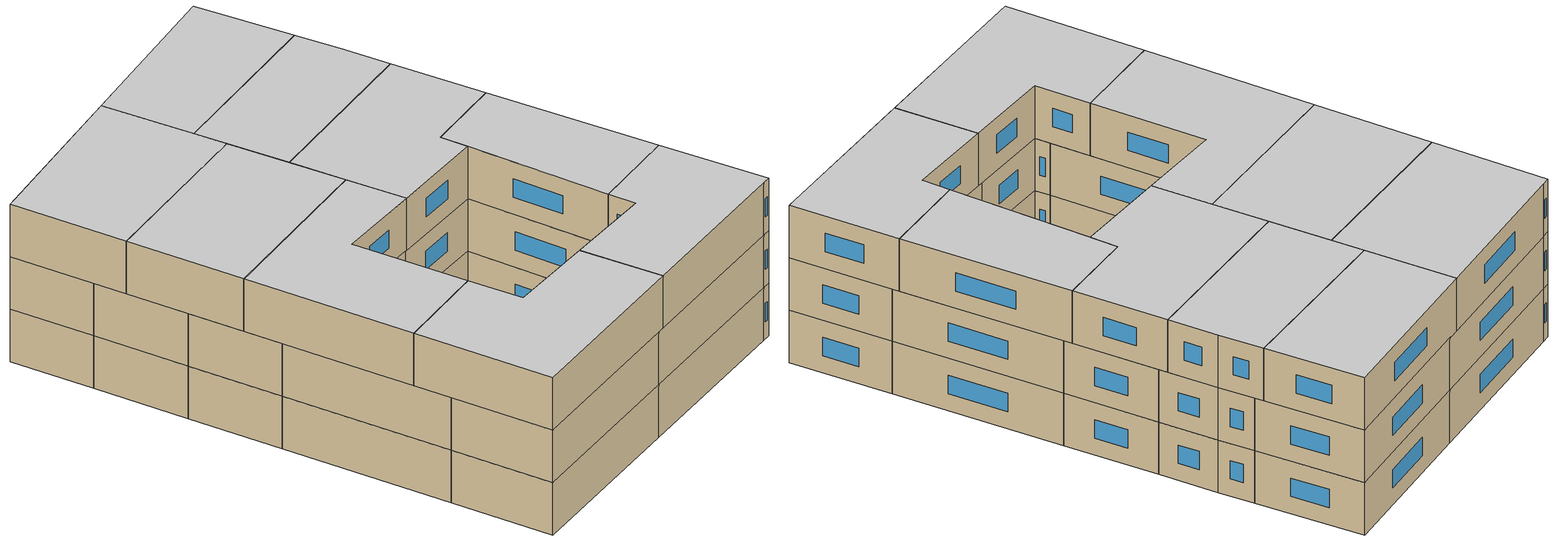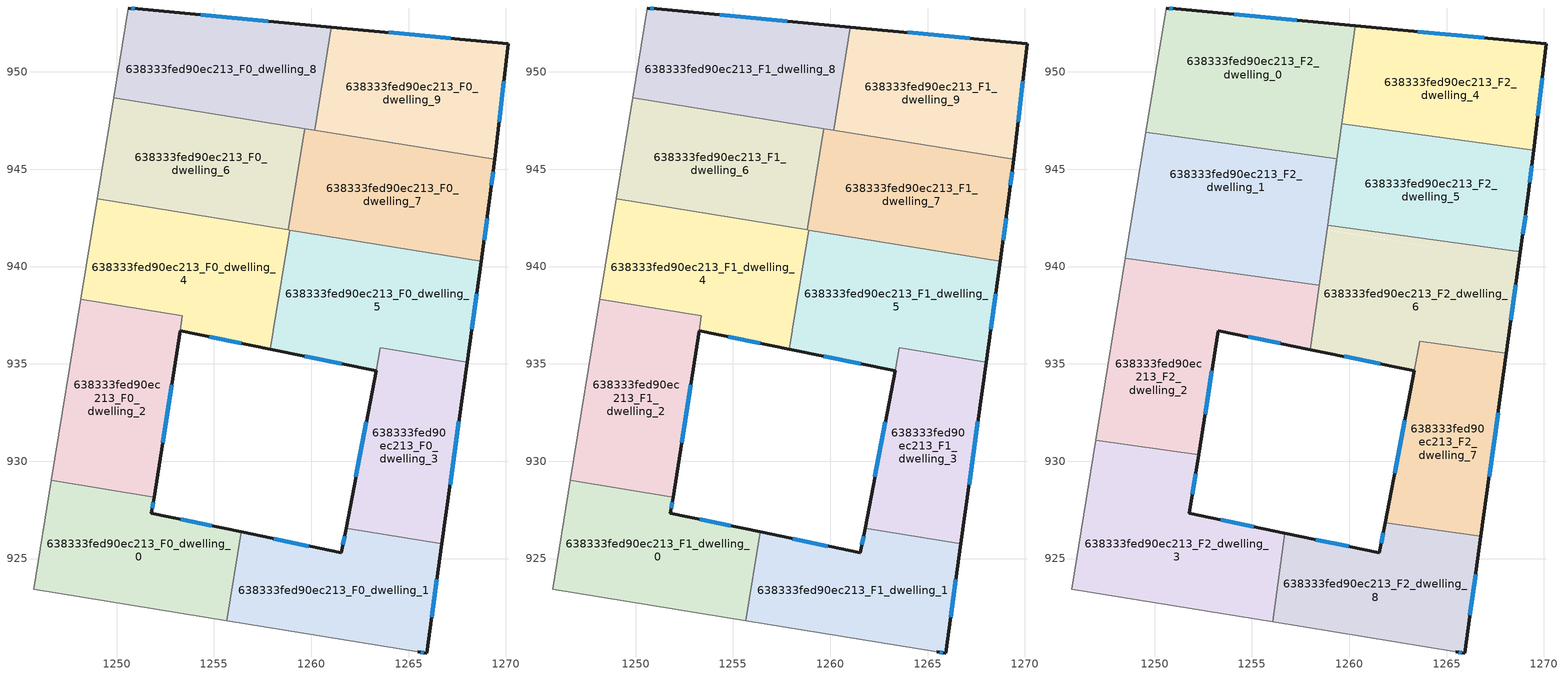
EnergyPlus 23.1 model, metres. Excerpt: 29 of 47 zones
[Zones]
638333fed90ec213_F0_dwelling_0
 floor ground (EU_floor_Construction): 1256.39,926.36 1255.66,921.81 1245.73,923.43 1246.64,929.02 1251.92,928.16 1251.79,927.32 z0
 wall outside (EU_wall_Construction): 1256.39,926.36 1251.79,927.32 1251.92,928.16 z0:3
 wall to 638333fed90ec213_F0_dwelling_1 (EU_wall_Construction): 1255.66,921.81 1256.39,926.36 z0:3
 wall adiabatic (EU_wall_Construction): 1246.64,929.02 1245.73,923.43 1255.66,921.81 z0:3
 wall to 638333fed90ec213_F0_dwelling_2 (EU_wall_Construction): 1251.92,928.16 1246.64,929.02 z0:3
 window (EU_Window_Construction): 1251.83,927.59 1251.88,927.89 / 1254.9,926.67 1253.29,927.01 z0.98:2.02
638333fed90ec213_F0_dwelling_1
 floor ground (EU_floor_Construction): 1266.71,925.76 1265.93,920.15 1265.47,920.22 1255.66,921.81 1256.39,926.36 1261.55,925.3 1261.79,926.56 z0
 wall outside (EU_wall_Construction): 1261.79,926.56 1261.55,925.3 1256.39,926.36 / 1265.47,920.22 1265.93,920.15 1266.71,925.76 z0:3
 wall to 638333fed90ec213_F0_dwelling_3 (EU_wall_Construction): 1266.71,925.76 1261.79,926.56 z0:3
 wall adiabatic (EU_wall_Construction): 1255.66,921.81 1265.47,920.22 z0:3
 window (EU_Window_Construction): 1259.87,925.64 1258.07,926.02 / 1261.71,926.15 1261.63,925.71 / 1266.18,921.97 1266.46,923.94 / 1265.62,920.19 1265.78,920.17 z0.98:2.02
638333fed90ec213_F0_dwelling_2
 floor ground (EU_floor_Construction): 1253.38,937.47 1251.92,928.16 1246.64,929.02 1248.15,938.32 z0
 wall outside (EU_wall_Construction): 1251.92,928.16 1253.26,936.7 z0:3
 wall to 638333fed90ec213_F0_dwelling_4 (EU_wall_Construction): 1253.26,936.71 1253.38,937.47 1248.15,938.32 z0:3
 wall adiabatic (EU_wall_Construction): 1248.15,938.32 1246.64,929.02 z0:3
 window (EU_Window_Construction): 1252.36,930.94 1252.82,933.92 z0.98:2.02
638333fed90ec213_F0_dwelling_3
 floor ground (EU_floor_Construction): 1268.01,935.1 1266.71,925.76 1261.79,926.56 1263.55,935.82 z0
 wall outside (EU_wall_Construction): 1263.33,934.65 1261.79,926.56 / 1266.71,925.76 1268.01,935.1 z0:3
 wall to 638333fed90ec213_F0_dwelling_5 (EU_wall_Construction): 1263.55,935.82 1263.33,934.66 / 1268.01,935.1 1263.56,935.82 z0:3
 window (EU_Window_Construction): 1262.83,932.02 1262.29,929.19 / 1267.13,928.8 1267.59,932.06 z0.98:2.02
638333fed90ec213_F0_dwelling_4
 floor ground (EU_floor_Construction): 1258.89,941.88 1257.9,935.76 1253.26,936.71 1253.38,937.47 1248.15,938.32 1248.99,943.48 z0
 wall outside (EU_wall_Construction): 1253.26,936.71 1257.9,935.76 z0:3
 wall adiabatic (EU_wall_Construction): 1248.99,943.48 1248.15,938.32 z0:3
 wall to 638333fed90ec213_F0_dwelling_6 (EU_wall_Construction): 1258.83,941.89 1248.99,943.48 z0:3
 wall to 638333fed90ec213_F0_dwelling_5 (EU_wall_Construction): 1258.05,936.72 1258.89,941.88 / 1257.9,935.76 1258.05,936.71 z0:3
 wall to 638333fed90ec213_F0_dwelling_7 (EU_wall_Construction): 1258.89,941.88 1258.83,941.89 z0:3
 window (EU_Window_Construction): 1254.77,936.4 1256.39,936.07 z0.98:2.02
638333fed90ec213_F0_dwelling_5
 floor ground (EU_floor_Construction): 1268.73,940.28 1268.01,935.1 1263.55,935.82 1263.33,934.66 1257.9,935.76 1258.89,941.88 z0
 wall outside (EU_wall_Construction): 1268.01,935.1 1268.73,940.28 / 1257.9,935.76 1263.33,934.66 z0:3
 wall to 638333fed90ec213_F0_dwelling_7 (EU_wall_Construction): 1268.73,940.28 1258.89,941.88 z0:3
 window (EU_Window_Construction): 1268.24,936.78 1268.49,938.6 / 1259.67,935.4 1261.57,935.01 z0.98:2.02
638333fed90ec213_F0_dwelling_6
 floor ground (EU_floor_Construction): 1259.67,947.09 1258.83,941.89 1248.99,943.48 1249.84,948.68 z0
 wall to 638333fed90ec213_F0_dwelling_7 (EU_wall_Construction): 1258.83,941.89 1259.67,947.09 z0:3
 wall adiabatic (EU_wall_Construction): 1249.84,948.68 1248.99,943.48 z0:3
 wall to 638333fed90ec213_F0_dwelling_8 (EU_wall_Construction): 1259.67,947.09 1249.84,948.68 z0:3
638333fed90ec213_F0_dwelling_7
 floor ground (EU_floor_Construction): 1269.42,945.51 1269.18,943.54 1268.73,940.28 1258.83,941.89 1259.67,947.09 z0
 wall outside (EU_wall_Construction): 1268.73,940.28 1269.18,943.54 1269.42,945.51 z0:3
 wall to 638333fed90ec213_F0_dwelling_9 (EU_wall_Construction): 1269.42,945.51 1260.17,947.01 z0:3
 wall to 638333fed90ec213_F0_dwelling_8 (EU_wall_Construction): 1260.17,947.01 1259.67,947.09 z0:3
 window (EU_Window_Construction): 1269.26,944.18 1269.34,944.87 / 1268.87,941.34 1269.03,942.48 z0.98:2.02
638333fed90ec213_F0_dwelling_8
 floor ground (EU_floor_Construction): 1261.03,952.3 1260.17,947.01 1249.84,948.68 1250.59,953.29 1251.08,953.24 z0
 wall outside (EU_wall_Construction): 1261.03,952.3 1251.08,953.24 1250.59,953.29 z0:3
 wall adiabatic (EU_wall_Construction): 1250.59,953.29 1249.84,948.68 z0:3
 wall to 638333fed90ec213_F0_dwelling_9 (EU_wall_Construction): 1260.17,947.01 1261.03,952.3 z0:3
 window (EU_Window_Construction): 1250.92,953.25 1250.75,953.27 / 1257.8,952.61 1254.32,952.93 z0.98:2.02
638333fed90ec213_F0_dwelling_9
 floor ground (EU_floor_Construction): 1270.13,951.46 1269.42,945.51 1260.17,947.01 1261.03,952.3 z0
 wall outside (EU_wall_Construction): 1269.42,945.51 1270.13,951.46 1261.03,952.3 z0:3
 window (EU_Window_Construction): 1267.17,951.73 1263.99,952.03 / 1269.65,947.44 1269.9,949.52 z0.98:2.02
638333fed90ec213_F1_dwelling_0
 floor to 638333fed90ec213_F0_dwelling_0 (EU_floor_Construction): 1256.39,926.36 1255.66,921.81 1245.73,923.43 1246.64,929.02 1251.92,928.16 1251.79,927.32 z3
 wall outside (EU_wall_Construction): 1256.39,926.36 1251.79,927.32 1251.92,928.16 z3:6
 wall to 638333fed90ec213_F1_dwelling_1 (EU_wall_Construction): 1255.66,921.81 1256.39,926.36 z3:6
 wall adiabatic (EU_wall_Construction): 1246.64,929.02 1245.73,923.43 1255.66,921.81 z3:6
 wall to 638333fed90ec213_F1_dwelling_2 (EU_wall_Construction): 1251.92,928.16 1246.64,929.02 z3:6
 window (EU_Window_Construction): 1251.83,927.59 1251.88,927.89 / 1254.9,926.67 1253.29,927.01 z3.98:5.02
638333fed90ec213_F1_dwelling_1
 floor to 638333fed90ec213_F0_dwelling_1 (EU_floor_Construction): 1266.71,925.76 1265.93,920.15 1265.47,920.22 1255.66,921.81 1256.39,926.36 1261.55,925.3 1261.79,926.56 z3
 wall outside (EU_wall_Construction): 1261.79,926.56 1261.55,925.3 1256.39,926.36 / 1265.47,920.22 1265.93,920.15 1266.71,925.76 z3:6
 wall to 638333fed90ec213_F1_dwelling_3 (EU_wall_Construction): 1266.71,925.76 1261.79,926.56 z3:6
 wall adiabatic (EU_wall_Construction): 1255.66,921.81 1265.47,920.22 z3:6
 window (EU_Window_Construction): 1259.87,925.64 1258.07,926.02 / 1261.71,926.15 1261.63,925.71 / 1266.18,921.97 1266.46,923.94 / 1265.62,920.19 1265.78,920.17 z3.98:5.02
638333fed90ec213_F1_dwelling_2
 floor to 638333fed90ec213_F0_dwelling_2 (EU_floor_Construction): 1253.38,937.47 1251.92,928.16 1246.64,929.02 1248.15,938.32 z3
 wall outside (EU_wall_Construction): 1251.92,928.16 1253.26,936.7 z3:6
 wall to 638333fed90ec213_F1_dwelling_4 (EU_wall_Construction): 1253.26,936.71 1253.38,937.47 1248.15,938.32 z3:6
 wall adiabatic (EU_wall_Construction): 1248.15,938.32 1246.64,929.02 z3:6
 window (EU_Window_Construction): 1252.36,930.94 1252.82,933.92 z3.98:5.02
638333fed90ec213_F1_dwelling_3
 floor to 638333fed90ec213_F0_dwelling_3 (EU_floor_Construction): 1268.01,935.1 1266.71,925.76 1261.79,926.56 1263.56,935.82 z3
 wall outside (EU_wall_Construction): 1263.33,934.65 1261.79,926.56 / 1266.71,925.76 1268.01,935.1 z3:6
 wall to 638333fed90ec213_F1_dwelling_5 (EU_wall_Construction): 1263.55,935.82 1263.33,934.66 / 1268.01,935.1 1263.56,935.82 z3:6
 window (EU_Window_Construction): 1262.83,932.02 1262.29,929.19 / 1267.13,928.8 1267.59,932.06 z3.98:5.02
638333fed90ec213_F1_dwelling_4
 floor to 638333fed90ec213_F0_dwelling_4 (EU_floor_Construction): 1258.89,941.88 1257.9,935.76 1253.26,936.71 1253.38,937.47 1248.15,938.32 1248.99,943.48 z3
 wall outside (EU_wall_Construction): 1253.26,936.71 1257.9,935.76 z3:6
 wall adiabatic (EU_wall_Construction): 1248.99,943.48 1248.15,938.32 z3:6
 wall to 638333fed90ec213_F1_dwelling_6 (EU_wall_Construction): 1258.83,941.89 1248.99,943.48 z3:6
 wall to 638333fed90ec213_F1_dwelling_5 (EU_wall_Construction): 1258.05,936.72 1258.89,941.88 / 1257.9,935.76 1258.05,936.71 z3:6
 wall to 638333fed90ec213_F1_dwelling_7 (EU_wall_Construction): 1258.89,941.88 1258.83,941.89 z3:6
 window (EU_Window_Construction): 1254.77,936.4 1256.39,936.07 z3.98:5.02
638333fed90ec213_F1_dwelling_5
 floor to 638333fed90ec213_F0_dwelling_5 (EU_floor_Construction): 1268.73,940.28 1268.01,935.1 1263.55,935.82 1263.33,934.66 1257.9,935.76 1258.89,941.88 z3
 wall outside (EU_wall_Construction): 1268.01,935.1 1268.73,940.28 / 1257.9,935.76 1263.33,934.66 z3:6
 wall to 638333fed90ec213_F1_dwelling_7 (EU_wall_Construction): 1268.73,940.28 1258.89,941.88 z3:6
 window (EU_Window_Construction): 1268.24,936.78 1268.49,938.6 / 1259.67,935.4 1261.57,935.01 z3.98:5.02
638333fed90ec213_F1_dwelling_6
 floor to 638333fed90ec213_F0_dwelling_6 (EU_floor_Construction): 1259.67,947.09 1258.83,941.89 1248.99,943.48 1249.84,948.68 z3
 wall to 638333fed90ec213_F1_dwelling_7 (EU_wall_Construction): 1258.83,941.89 1259.67,947.09 z3:6
 wall adiabatic (EU_wall_Construction): 1249.84,948.68 1248.99,943.48 z3:6
 wall to 638333fed90ec213_F1_dwelling_8 (EU_wall_Construction): 1259.67,947.09 1249.84,948.68 z3:6
638333fed90ec213_F1_dwelling_7
 floor to 638333fed90ec213_F0_dwelling_7 (EU_floor_Construction): 1269.42,945.51 1269.18,943.54 1268.73,940.28 1258.83,941.89 1259.67,947.09 z3
 wall outside (EU_wall_Construction): 1268.73,940.28 1269.18,943.54 1269.42,945.51 z3:6
 wall to 638333fed90ec213_F1_dwelling_9 (EU_wall_Construction): 1269.42,945.51 1260.17,947.01 z3:6
 wall to 638333fed90ec213_F1_dwelling_8 (EU_wall_Construction): 1260.17,947.01 1259.67,947.09 z3:6
 window (EU_Window_Construction): 1269.26,944.18 1269.34,944.87 / 1268.87,941.34 1269.03,942.48 z3.98:5.02
638333fed90ec213_F1_dwelling_8
 floor to 638333fed90ec213_F0_dwelling_8 (EU_floor_Construction): 1261.03,952.3 1260.17,947.01 1249.84,948.68 1250.59,953.29 1251.08,953.24 z3
 wall outside (EU_wall_Construction): 1261.03,952.3 1251.08,953.24 1250.59,953.29 z3:6
 wall adiabatic (EU_wall_Construction): 1250.59,953.29 1249.84,948.68 z3:6
 wall to 638333fed90ec213_F1_dwelling_9 (EU_wall_Construction): 1260.17,947.01 1261.03,952.3 z3:6
 window (EU_Window_Construction): 1250.92,953.25 1250.75,953.27 / 1257.8,952.61 1254.32,952.93 z3.98:5.02
638333fed90ec213_F1_dwelling_9
 floor to 638333fed90ec213_F0_dwelling_9 (EU_floor_Construction): 1270.13,951.46 1269.42,945.51 1260.17,947.01 1261.03,952.3 z3
 wall outside (EU_wall_Construction): 1269.42,945.51 1270.13,951.46 1261.03,952.3 z3:6
 window (EU_Window_Construction): 1267.17,951.73 1263.99,952.03 / 1269.65,947.44 1269.9,949.52 z3.98:5.02
638333fed90ec213_F2_dwelling_0
 floor to 638333fed90ec213_F1_dwelling_8 (EU_floor_Construction): 1260.32,952.37 1259.58,947.1 1249.84,948.68 1250.59,953.29 1251.08,953.24 z6
 floor to 638333fed90ec213_F1_dwelling_6 (EU_floor_Construction): 1259.58,947.1 1259.04,943.22 1259.37,945.55 1249.55,946.91 1249.84,948.68 z6
 wall outside (EU_wall_Construction): 1260.32,952.37 1251.08,953.24 1250.59,953.29 z6:9
 wall to 638333fed90ec213_F2_dwelling_1 (EU_wall_Construction): 1249.55,946.91 1259.37,945.55 1258.89,942.13 z6:9
 wall adiabatic (EU_wall_Construction): 1250.59,953.29 1249.55,946.91 z6:9
 wall to 638333fed90ec213_F2_dwelling_5 (EU_wall_Construction): 1258.89,942.13 1259.62,947.34 z6:9
 wall to 638333fed90ec213_F2_dwelling_4 (EU_wall_Construction): 1259.62,947.34 1260.32,952.37 z6:9
 window (EU_Window_Construction): 1250.92,953.25 1250.75,953.27 / 1257.31,952.65 1254.08,952.95 z6.98:8.02
 ceiling to 638333fed90ec213_F3_dwelling_0 (EU_floor_Construction): 1258.89,942.13 1260.32,952.37 1251.08,953.24 1250.59,953.29 1249.55,946.91 1259.37,945.55 z9
638333fed90ec213_F2_dwelling_1
 floor to 638333fed90ec213_F1_dwelling_6 (EU_floor_Construction): 1259.37,945.55 1259.04,943.21 1258.83,941.89 1248.99,943.48 1249.55,946.91 z6
 floor to 638333fed90ec213_F1_dwelling_4 (EU_floor_Construction): 1258.86,941.88 1258.67,940.51 1258.43,939.05 1248.5,940.43 1248.99,943.48 z6
 floor to 638333fed90ec213_F1_dwelling_5 (EU_floor_Construction): 1258.67,940.51 1258.46,939.04 1258.43,939.05 z6
 floor to 638333fed90ec213_F1_dwelling_7 (EU_floor_Construction): 1259.04,943.21 1258.86,941.88 1258.83,941.89 z6
 wall to 638333fed90ec213_F2_dwelling_2 (EU_wall_Construction): 1248.5,940.43 1258.46,939.04 z6:9
 wall adiabatic (EU_wall_Construction): 1249.55,946.91 1248.5,940.43 z6:9
 wall to 638333fed90ec213_F2_dwelling_6 (EU_wall_Construction): 1258.46,939.04 1258.89,942.13 z6:9
 ceiling to 638333fed90ec213_F3_dwelling_1 (EU_floor_Construction): 1258.46,939.04 1259.37,945.55 1249.55,946.91 1248.5,940.43 z9
638333fed90ec213_F2_dwelling_2
 floor to 638333fed90ec213_F1_dwelling_2 (EU_floor_Construction): 1253.38,937.47 1252.26,930.34 1246.97,931.07 1248.15,938.32 z6
 floor to 638333fed90ec213_F1_dwelling_4 (EU_floor_Construction): 1258.43,939.05 1257.9,935.76 1253.26,936.71 1253.38,937.47 1248.15,938.32 1248.5,940.43 z6
 floor to 638333fed90ec213_F1_dwelling_5 (EU_floor_Construction): 1258.46,939.04 1258.01,935.74 1257.9,935.76 1258.43,939.05 z6
 wall outside (EU_wall_Construction): 1252.26,930.34 1253.26,936.71 1258.01,935.74 z6:9
 wall to 638333fed90ec213_F2_dwelling_3 (EU_wall_Construction): 1246.97,931.07 1252.26,930.34 z6:9
 wall adiabatic (EU_wall_Construction): 1248.5,940.43 1246.97,931.07 z6:9
 wall to 638333fed90ec213_F2_dwelling_6 (EU_wall_Construction): 1258.01,935.74 1258.46,939.04 z6:9
 window (EU_Window_Construction): 1254.8,936.39 1256.46,936.05 / 1252.59,932.41 1252.94,934.64 z6.98:8.02
 ceiling to 638333fed90ec213_F3_dwelling_2 (EU_floor_Construction): 1258.01,935.74 1258.46,939.04 1248.5,940.43 1246.97,931.07 1252.26,930.34 1253.26,936.71 z9
638333fed90ec213_F2_dwelling_3
 floor to 638333fed90ec213_F1_dwelling_0 (EU_floor_Construction): 1256.39,926.36 1255.66,921.81 1245.73,923.43 1246.64,929.02 1251.92,928.16 1251.79,927.32 z6
 floor to 638333fed90ec213_F1_dwelling_1 (EU_floor_Construction): 1256.69,926.3 1256.06,921.75 1255.66,921.81 1256.39,926.36 z6
 floor to 638333fed90ec213_F1_dwelling_2 (EU_floor_Construction): 1252.26,930.34 1251.92,928.16 1246.64,929.02 1246.97,931.07 z6
 wall outside (EU_wall_Construction): 1256.69,926.3 1251.79,927.32 1252.26,930.34 z6:9
 wall adiabatic (EU_wall_Construction): 1246.97,931.07 1245.73,923.43 1256.06,921.75 z6:9
 wall to 638333fed90ec213_F2_dwelling_8 (EU_wall_Construction): 1256.06,921.75 1256.69,926.3 z6:9
 window (EU_Window_Construction): 1251.94,928.3 1252.11,929.36 / 1255.1,926.63 1253.38,926.99 z6.98:8.02
 ceiling to 638333fed90ec213_F3_dwelling_3 (EU_floor_Construction): 1256.06,921.75 1256.69,926.3 1251.79,927.32 1252.26,930.34 1246.97,931.07 1245.73,923.43 z9
638333fed90ec213_F2_dwelling_4
 floor to 638333fed90ec213_F1_dwelling_9 (EU_floor_Construction): 1270.13,951.46 1269.47,945.97 1260.21,947.26 1261.03,952.3 z6
 floor to 638333fed90ec213_F1_dwelling_8 (EU_floor_Construction): 1261.03,952.3 1260.21,947.26 1259.62,947.34 1260.32,952.37 z6
 wall outside (EU_wall_Construction): 1269.47,945.97 1270.13,951.46 1260.32,952.37 z6:9
 wall to 638333fed90ec213_F2_dwelling_5 (EU_wall_Construction): 1259.62,947.34 1269.47,945.97 z6:9
 window (EU_Window_Construction): 1266.94,951.75 1263.51,952.07 / 1269.69,947.75 1269.92,949.67 z6.98:8.02
 ceiling to 638333fed90ec213_F3_dwelling_4 (EU_floor_Construction): 1269.47,945.97 1270.13,951.46 1260.32,952.37 1259.62,947.34 z9
638333fed90ec213_F2_dwelling_5
 floor to 638333fed90ec213_F1_dwelling_7 (EU_floor_Construction): 1269.42,945.51 1269.18,943.54 1268.79,940.76 1258.89,942.13 1259.05,943.22 1259.67,947.09 z6
 floor to 638333fed90ec213_F1_dwelling_9 (EU_floor_Construction): 1269.47,945.97 1269.42,945.51 1260.17,947.01 1260.21,947.26 z6
 floor to 638333fed90ec213_F1_dwelling_6 (EU_floor_Construction): 1259.67,947.09 1259.05,943.22 1259.58,947.1 z6
 floor to 638333fed90ec213_F1_dwelling_8 (EU_floor_Construction): 1260.21,947.26 1260.17,947.01 1259.58,947.1 1259.62,947.34 z6
 wall outside (EU_wall_Construction): 1268.79,940.76 1269.18,943.54 1269.47,945.97 z6:9
 wall to 638333fed90ec213_F2_dwelling_6 (EU_wall_Construction): 1258.89,942.13 1268.79,940.76 z6:9
 window (EU_Window_Construction): 1269.27,944.33 1269.38,945.18 / 1268.92,941.66 1269.05,942.63 z6.98:8.02
 ceiling to 638333fed90ec213_F3_dwelling_5 (EU_floor_Construction): 1268.79,940.76 1269.18,943.54 1269.47,945.97 1259.62,947.34 1258.89,942.13 z9
638333fed90ec213_F2_dwelling_6
 floor to 638333fed90ec213_F1_dwelling_4 (EU_floor_Construction): 1258.89,941.88 1258.67,940.52 1258.86,941.88 z6
 floor to 638333fed90ec213_F1_dwelling_5 (EU_floor_Construction): 1268.73,940.28 1268.07,935.56 1263.62,936.18 1263.33,934.66 1258.01,935.74 1258.67,940.52 1258.89,941.88 z6
 floor to 638333fed90ec213_F1_dwelling_7 (EU_floor_Construction): 1268.79,940.76 1268.73,940.28 1258.86,941.88 1258.89,942.13 z6
 wall outside (EU_wall_Construction): 1268.07,935.56 1268.79,940.76 / 1258.01,935.74 1263.33,934.66 z6:9
 wall to 638333fed90ec213_F2_dwelling_7 (EU_wall_Construction): 1263.33,934.66 1263.62,936.18 1268.07,935.56 z6:9
 window (EU_Window_Construction): 1268.31,937.25 1268.56,939.07 / 1259.74,935.39 1261.6,935.01 z6.98:8.02
 ceiling to 638333fed90ec213_F3_dwelling_6 (EU_floor_Construction): 1268.07,935.56 1268.79,940.76 1258.89,942.13 1258.01,935.74 1263.33,934.66 1263.62,936.18 z9
638333fed90ec213_F2_dwelling_7
 floor outside (EU_floor_Construction): 1263.62,936.18 1263.33,934.66 1263.56,935.82 1261.84,926.83 z6
 floor to 638333fed90ec213_F1_dwelling_3 (EU_floor_Construction): 1268.01,935.1 1266.76,926.15 1261.84,926.83 1263.56,935.82 z6
 floor to 638333fed90ec213_F1_dwelling_5 (EU_floor_Construction): 1268.07,935.56 1268.01,935.1 1263.55,935.82 1263.33,934.66 1263.62,936.18 z6
 wall outside (EU_wall_Construction): 1266.76,926.15 1268.07,935.56 / 1263.33,934.65 1261.84,926.83 z6:9
 wall to 638333fed90ec213_F2_dwelling_8 (EU_wall_Construction): 1261.84,926.83 1266.76,926.15 z6:9
 window (EU_Window_Construction): 1267.19,929.21 1267.65,932.5 / 1262.85,932.11 1262.33,929.37 z6.98:8.02
 ceiling to 638333fed90ec213_F3_dwelling_7 (EU_floor_Construction): 1266.76,926.15 1268.07,935.56 1263.62,936.18 1261.84,926.83 z9
638333fed90ec213_F2_dwelling_8
 floor to 638333fed90ec213_F1_dwelling_1 (EU_floor_Construction): 1266.71,925.76 1265.93,920.15 1265.47,920.22 1256.06,921.75 1256.69,926.3 1261.55,925.3 1261.79,926.56 z6
 floor to 638333fed90ec213_F1_dwelling_3 (EU_floor_Construction): 1266.76,926.15 1266.71,925.76 1261.79,926.56 1261.84,926.83 z6
 wall outside (EU_wall_Construction): 1261.84,926.83 1261.55,925.3 1256.69,926.3 / 1265.47,920.22 1265.93,920.15 1266.76,926.15 z6:9
 wall adiabatic (EU_wall_Construction): 1256.06,921.75 1265.47,920.22 z6:9
 window (EU_Window_Construction): 1259.97,925.62 1258.27,925.97 / 1261.75,926.33 1261.64,925.8 / 1266.2,922.1 1266.49,924.2 / 1265.62,920.19 1265.78,920.17 z6.98:8.02
 ceiling to 638333fed90ec213_F3_dwelling_8 (EU_floor_Construction): 1265.93,920.15 1266.76,926.15 1261.84,926.83 1261.55,925.3 1256.69,926.3 1256.06,921.75 1265.47,920.22 z9
[Building]
EU S2 Campaign: North Axis=0; Terrain=City; Solar Distribution=FullExterior
[Site:Location]
Bologna: Latitude=44.5; Longitude=11.25; Time Zone=1; Elevation=37
[SizingPeriod:WeatherFileDays]
AnnualSizingPeriod: Begin Month=1; Begin Day of Month=1; End Month=12; End Day of Month=31; Day of Week for Start Day=Monday; Use Weather File Daylight Saving Period=No; Use Weather File Rain and Snow Indicators=No
[MATERIAL]
EU_InternalMass_Material: Roughness=MediumRough; Thickness=0.1; Conductivity=1; Density=1800; Specific Heat=900; Thermal Absorptance=0.9; Solar Absorptance=0.7; Visible Absorptance=0.7
[MATERIAL:NOMASS] Roughness=MediumRough; Thermal Absorptance=0.9; Solar Absorptance=0.7; Visible Absorptance=0.7
Name | Thermal Resistance
EU_wall_NoMass | 0.905828
EU_floor_NoMass | 0.67114
[WINDOWMATERIAL:SIMPLEGLAZINGSYSTEM]
EU_Window_SimpleGlazing: UFactor=4.52486; Solar Heat Gain Coefficient=0.85; Visible Transmittance=0.85
[CONSTRUCTION]
EU_wall_Construction: EU_wall_NoMass
EU_floor_Construction: EU_floor_NoMass
EU_Window_Construction: EU_Window_SimpleGlazing
EU_InternalMass_Construction: EU_InternalMass_Material
[ZONE] Type=1; Multiplier=1; Ceiling Height=autocalculate; Floor Area=autocalculate; Part of Total Floor Area=Yes
Name | Volume
638333fed90ec213_F0_dwelling_0; 638333fed90ec213_F1_dwelling_0 | 157.43
638333fed90ec213_F2_dwelling_0 | 196.801
638333fed90ec213_F0_dwelling_1; 638333fed90ec213_F1_dwelling_1 | 157.422
638333fed90ec213_F2_dwelling_1 | 196.791
638333fed90ec213_F0_dwelling_2; 638333fed90ec213_F1_dwelling_2 | 150.378
638333fed90ec213_F2_dwelling_2 | 196.792
638333fed90ec213_F0_dwelling_3 | 134.223
638333fed90ec213_F1_dwelling_3 | 134.149
638333fed90ec213_F2_dwelling_3 | 196.785
638333fed90ec213_F0_dwelling_4; 638333fed90ec213_F1_dwelling_4 | 169.742
638333fed90ec213_F2_dwelling_4 | 157.441
638333fed90ec213_F0_dwelling_5; 638333fed90ec213_F1_dwelling_5 | 175.285
638333fed90ec213_F2_dwelling_5 | 157.428
638333fed90ec213_F0_dwelling_6; 638333fed90ec213_F1_dwelling_6 | 157.436
638333fed90ec213_F2_dwelling_6 | 180.018
638333fed90ec213_F0_dwelling_7; 638333fed90ec213_F1_dwelling_7 | 157.447
638333fed90ec213_F2_dwelling_7 | 134.877
638333fed90ec213_F0_dwelling_8; 638333fed90ec213_F1_dwelling_8 | 157.444
638333fed90ec213_F2_dwelling_8 | 157.443
638333fed90ec213_F0_dwelling_9; 638333fed90ec213_F1_dwelling_9 | 157.45
[INTERNALMASS] Construction=EU_InternalMass_Construction
Name | Zone or ZoneList | Surface Area
638333fed90ec213_F0_dwelling_0_EU_InternalMass | 638333fed90ec213_F0_dwelling_0 | 52.4767
638333fed90ec213_F0_dwelling_1_EU_InternalMass | 638333fed90ec213_F0_dwelling_1 | 52.4744
638333fed90ec213_F0_dwelling_2_EU_InternalMass | 638333fed90ec213_F0_dwelling_2 | 50.1465
638333fed90ec213_F0_dwelling_3_EU_InternalMass | 638333fed90ec213_F0_dwelling_3 | 44.7426
638333fed90ec213_F0_dwelling_4_EU_InternalMass | 638333fed90ec213_F0_dwelling_4 | 56.5807
638333fed90ec213_F0_dwelling_5_EU_InternalMass | 638333fed90ec213_F0_dwelling_5 | 58.4442
638333fed90ec213_F0_dwelling_6_EU_InternalMass | 638333fed90ec213_F0_dwelling_6 | 52.4785
638333fed90ec213_F0_dwelling_7_EU_InternalMass | 638333fed90ec213_F0_dwelling_7 | 52.4827
638333fed90ec213_F0_dwelling_8_EU_InternalMass | 638333fed90ec213_F0_dwelling_8 | 52.4808
638333fed90ec213_F0_dwelling_9_EU_InternalMass | 638333fed90ec213_F0_dwelling_9 | 52.4834
638333fed90ec213_F1_dwelling_0_EU_InternalMass | 638333fed90ec213_F1_dwelling_0 | 52.4767
638333fed90ec213_F1_dwelling_1_EU_InternalMass | 638333fed90ec213_F1_dwelling_1 | 52.4744
638333fed90ec213_F1_dwelling_2_EU_InternalMass | 638333fed90ec213_F1_dwelling_2 | 50.1465
638333fed90ec213_F1_dwelling_3_EU_InternalMass | 638333fed90ec213_F1_dwelling_3 | 44.7426
638333fed90ec213_F1_dwelling_4_EU_InternalMass | 638333fed90ec213_F1_dwelling_4 | 56.5807
638333fed90ec213_F1_dwelling_5_EU_InternalMass | 638333fed90ec213_F1_dwelling_5 | 58.4442
638333fed90ec213_F1_dwelling_6_EU_InternalMass | 638333fed90ec213_F1_dwelling_6 | 52.4785
638333fed90ec213_F1_dwelling_7_EU_InternalMass | 638333fed90ec213_F1_dwelling_7 | 52.4827
638333fed90ec213_F1_dwelling_8_EU_InternalMass | 638333fed90ec213_F1_dwelling_8 | 52.4808
638333fed90ec213_F1_dwelling_9_EU_InternalMass | 638333fed90ec213_F1_dwelling_9 | 52.4834
638333fed90ec213_F2_dwelling_0_EU_InternalMass | 638333fed90ec213_F2_dwelling_0 | 65.6027
638333fed90ec213_F2_dwelling_1_EU_InternalMass | 638333fed90ec213_F2_dwelling_1 | 65.5966
638333fed90ec213_F2_dwelling_2_EU_InternalMass | 638333fed90ec213_F2_dwelling_2 | 65.5976
638333fed90ec213_F2_dwelling_3_EU_InternalMass | 638333fed90ec213_F2_dwelling_3 | 65.5953
638333fed90ec213_F2_dwelling_4_EU_InternalMass | 638333fed90ec213_F2_dwelling_4 | 52.4801
638333fed90ec213_F2_dwelling_5_EU_InternalMass | 638333fed90ec213_F2_dwelling_5 | 52.4759
638333fed90ec213_F2_dwelling_6_EU_InternalMass | 638333fed90ec213_F2_dwelling_6 | 60.0084
638333fed90ec213_F2_dwelling_7_EU_InternalMass | 638333fed90ec213_F2_dwelling_7 | 44.9594
638333fed90ec213_F2_dwelling_8_EU_InternalMass | 638333fed90ec213_F2_dwelling_8 | 52.4808
[OTHEREQUIPMENT] Fuel Type=Electricity; Design Level Calculation Method=Watts/Area; Power per Zone Floor Area=1; Fraction Latent=0; Fraction Radiant=0; Fraction Lost=0; Carbon Dioxide Generation Rate=0; EndUse Subcategory=EU_Step8_InternalGains
Name | Zone or ZoneList or Space or SpaceList | Schedule
EU_Step8_InternalGain_638333fed90ec213_F0_dwelling_0_f000 | 638333fed90ec213_F0_dwelling_0 | EU_Step8_GainSchedule_638333fed90ec213_F0_dwelling_0_f000
EU_Step8_InternalGain_638333fed90ec213_F0_dwelling_1_f000 | 638333fed90ec213_F0_dwelling_1 | EU_Step8_GainSchedule_638333fed90ec213_F0_dwelling_1_f000
EU_Step8_InternalGain_638333fed90ec213_F0_dwelling_2_f000 | 638333fed90ec213_F0_dwelling_2 | EU_Step8_GainSchedule_638333fed90ec213_F0_dwelling_2_f000
EU_Step8_InternalGain_638333fed90ec213_F0_dwelling_3_f000 | 638333fed90ec213_F0_dwelling_3 | EU_Step8_GainSchedule_638333fed90ec213_F0_dwelling_3_f000
EU_Step8_InternalGain_638333fed90ec213_F0_dwelling_4_f000 | 638333fed90ec213_F0_dwelling_4 | EU_Step8_GainSchedule_638333fed90ec213_F0_dwelling_4_f000
EU_Step8_InternalGain_638333fed90ec213_F0_dwelling_5_f000 | 638333fed90ec213_F0_dwelling_5 | EU_Step8_GainSchedule_638333fed90ec213_F0_dwelling_5_f000
EU_Step8_InternalGain_638333fed90ec213_F0_dwelling_6_f000 | 638333fed90ec213_F0_dwelling_6 | EU_Step8_GainSchedule_638333fed90ec213_F0_dwelling_6_f000
EU_Step8_InternalGain_638333fed90ec213_F0_dwelling_7_f000 | 638333fed90ec213_F0_dwelling_7 | EU_Step8_GainSchedule_638333fed90ec213_F0_dwelling_7_f000
EU_Step8_InternalGain_638333fed90ec213_F0_dwelling_8_f000 | 638333fed90ec213_F0_dwelling_8 | EU_Step8_GainSchedule_638333fed90ec213_F0_dwelling_8_f000
EU_Step8_InternalGain_638333fed90ec213_F0_dwelling_9_f000 | 638333fed90ec213_F0_dwelling_9 | EU_Step8_GainSchedule_638333fed90ec213_F0_dwelling_9_f000
EU_Step8_InternalGain_638333fed90ec213_F1_dwelling_0_f000 | 638333fed90ec213_F1_dwelling_0 | EU_Step8_GainSchedule_638333fed90ec213_F1_dwelling_0_f000
EU_Step8_InternalGain_638333fed90ec213_F1_dwelling_1_f000 | 638333fed90ec213_F1_dwelling_1 | EU_Step8_GainSchedule_638333fed90ec213_F1_dwelling_1_f000
EU_Step8_InternalGain_638333fed90ec213_F1_dwelling_2_f000 | 638333fed90ec213_F1_dwelling_2 | EU_Step8_GainSchedule_638333fed90ec213_F1_dwelling_2_f000
EU_Step8_InternalGain_638333fed90ec213_F1_dwelling_3_f000 | 638333fed90ec213_F1_dwelling_3 | EU_Step8_GainSchedule_638333fed90ec213_F1_dwelling_3_f000
EU_Step8_InternalGain_638333fed90ec213_F1_dwelling_4_f000 | 638333fed90ec213_F1_dwelling_4 | EU_Step8_GainSchedule_638333fed90ec213_F1_dwelling_4_f000
EU_Step8_InternalGain_638333fed90ec213_F1_dwelling_5_f000 | 638333fed90ec213_F1_dwelling_5 | EU_Step8_GainSchedule_638333fed90ec213_F1_dwelling_5_f000
EU_Step8_InternalGain_638333fed90ec213_F1_dwelling_6_f000 | 638333fed90ec213_F1_dwelling_6 | EU_Step8_GainSchedule_638333fed90ec213_F1_dwelling_6_f000
EU_Step8_InternalGain_638333fed90ec213_F1_dwelling_7_f000 | 638333fed90ec213_F1_dwelling_7 | EU_Step8_GainSchedule_638333fed90ec213_F1_dwelling_7_f000
EU_Step8_InternalGain_638333fed90ec213_F1_dwelling_8_f000 | 638333fed90ec213_F1_dwelling_8 | EU_Step8_GainSchedule_638333fed90ec213_F1_dwelling_8_f000
EU_Step8_InternalGain_638333fed90ec213_F1_dwelling_9_f000 | 638333fed90ec213_F1_dwelling_9 | EU_Step8_GainSchedule_638333fed90ec213_F1_dwelling_9_f000
EU_Step8_InternalGain_638333fed90ec213_F2_dwelling_0_f000 | 638333fed90ec213_F2_dwelling_0 | EU_Step8_GainSchedule_638333fed90ec213_F2_dwelling_0_f000
EU_Step8_InternalGain_638333fed90ec213_F2_dwelling_1_f000 | 638333fed90ec213_F2_dwelling_1 | EU_Step8_GainSchedule_638333fed90ec213_F2_dwelling_1_f000
EU_Step8_InternalGain_638333fed90ec213_F2_dwelling_2_f000 | 638333fed90ec213_F2_dwelling_2 | EU_Step8_GainSchedule_638333fed90ec213_F2_dwelling_2_f000
EU_Step8_InternalGain_638333fed90ec213_F2_dwelling_3_f000 | 638333fed90ec213_F2_dwelling_3 | EU_Step8_GainSchedule_638333fed90ec213_F2_dwelling_3_f000
EU_Step8_InternalGain_638333fed90ec213_F2_dwelling_4_f000 | 638333fed90ec213_F2_dwelling_4 | EU_Step8_GainSchedule_638333fed90ec213_F2_dwelling_4_f000
EU_Step8_InternalGain_638333fed90ec213_F2_dwelling_5_f000 | 638333fed90ec213_F2_dwelling_5 | EU_Step8_GainSchedule_638333fed90ec213_F2_dwelling_5_f000
EU_Step8_InternalGain_638333fed90ec213_F2_dwelling_6_f000 | 638333fed90ec213_F2_dwelling_6 | EU_Step8_GainSchedule_638333fed90ec213_F2_dwelling_6_f000
EU_Step8_InternalGain_638333fed90ec213_F2_dwelling_7_f000 | 638333fed90ec213_F2_dwelling_7 | EU_Step8_GainSchedule_638333fed90ec213_F2_dwelling_7_f000
EU_Step8_InternalGain_638333fed90ec213_F2_dwelling_8_f000 | 638333fed90ec213_F2_dwelling_8 | EU_Step8_GainSchedule_638333fed90ec213_F2_dwelling_8_f000
[ZONEVENTILATION:DESIGNFLOWRATE] Schedule=EU_AlwaysOn; Design Flow Rate Calculation Method=AirChanges/Hour; Air Changes per Hour=0.73129; Ventilation Type=Natural; Fan Pressure Rise=0; Fan Total Efficiency=1; Constant Term Coefficient=1; Temperature Term Coefficient=0; Velocity Term Coefficient=0; Velocity Squared Term Coefficient=0; Minimum Indoor Temperature=-100; Maximum Indoor Temperature=100; Delta Temperature=-100; Minimum Outdoor Temperature=-100; Maximum Outdoor Temperature=100; Maximum Wind Speed=40
Name | Zone or ZoneList or Space or SpaceList
EU_ConstantAir_638333fed90ec213_F0_dwelling_0 | 638333fed90ec213_F0_dwelling_0
EU_ConstantAir_638333fed90ec213_F0_dwelling_1 | 638333fed90ec213_F0_dwelling_1
EU_ConstantAir_638333fed90ec213_F0_dwelling_2 | 638333fed90ec213_F0_dwelling_2
EU_ConstantAir_638333fed90ec213_F0_dwelling_3 | 638333fed90ec213_F0_dwelling_3
EU_ConstantAir_638333fed90ec213_F0_dwelling_4 | 638333fed90ec213_F0_dwelling_4
EU_ConstantAir_638333fed90ec213_F0_dwelling_5 | 638333fed90ec213_F0_dwelling_5
EU_ConstantAir_638333fed90ec213_F0_dwelling_6 | 638333fed90ec213_F0_dwelling_6
EU_ConstantAir_638333fed90ec213_F0_dwelling_7 | 638333fed90ec213_F0_dwelling_7
EU_ConstantAir_638333fed90ec213_F0_dwelling_8 | 638333fed90ec213_F0_dwelling_8
EU_ConstantAir_638333fed90ec213_F0_dwelling_9 | 638333fed90ec213_F0_dwelling_9
EU_ConstantAir_638333fed90ec213_F1_dwelling_0 | 638333fed90ec213_F1_dwelling_0
EU_ConstantAir_638333fed90ec213_F1_dwelling_1 | 638333fed90ec213_F1_dwelling_1
EU_ConstantAir_638333fed90ec213_F1_dwelling_2 | 638333fed90ec213_F1_dwelling_2
EU_ConstantAir_638333fed90ec213_F1_dwelling_3 | 638333fed90ec213_F1_dwelling_3
EU_ConstantAir_638333fed90ec213_F1_dwelling_4 | 638333fed90ec213_F1_dwelling_4
EU_ConstantAir_638333fed90ec213_F1_dwelling_5 | 638333fed90ec213_F1_dwelling_5
EU_ConstantAir_638333fed90ec213_F1_dwelling_6 | 638333fed90ec213_F1_dwelling_6
EU_ConstantAir_638333fed90ec213_F1_dwelling_7 | 638333fed90ec213_F1_dwelling_7
EU_ConstantAir_638333fed90ec213_F1_dwelling_8 | 638333fed90ec213_F1_dwelling_8
EU_ConstantAir_638333fed90ec213_F1_dwelling_9 | 638333fed90ec213_F1_dwelling_9
EU_ConstantAir_638333fed90ec213_F2_dwelling_0 | 638333fed90ec213_F2_dwelling_0
EU_ConstantAir_638333fed90ec213_F2_dwelling_1 | 638333fed90ec213_F2_dwelling_1
EU_ConstantAir_638333fed90ec213_F2_dwelling_2 | 638333fed90ec213_F2_dwelling_2
EU_ConstantAir_638333fed90ec213_F2_dwelling_3 | 638333fed90ec213_F2_dwelling_3
EU_ConstantAir_638333fed90ec213_F2_dwelling_4 | 638333fed90ec213_F2_dwelling_4
EU_ConstantAir_638333fed90ec213_F2_dwelling_5 | 638333fed90ec213_F2_dwelling_5
EU_ConstantAir_638333fed90ec213_F2_dwelling_6 | 638333fed90ec213_F2_dwelling_6
EU_ConstantAir_638333fed90ec213_F2_dwelling_7 | 638333fed90ec213_F2_dwelling_7
EU_ConstantAir_638333fed90ec213_F2_dwelling_8 | 638333fed90ec213_F2_dwelling_8
[HVACTEMPLATE:THERMOSTAT] Constant Heating Setpoint=20; Constant Cooling Setpoint=50
EU_HeatOnly_638333fed90ec213_F0_dwelling_0; EU_HeatOnly_638333fed90ec213_F0_dwelling_1; EU_HeatOnly_638333fed90ec213_F0_dwelling_2; EU_HeatOnly_638333fed90ec213_F0_dwelling_3; EU_HeatOnly_638333fed90ec213_F0_dwelling_4; EU_HeatOnly_638333fed90ec213_F0_dwelling_5; EU_HeatOnly_638333fed90ec213_F0_dwelling_6; EU_HeatOnly_638333fed90ec213_F0_dwelling_7; EU_HeatOnly_638333fed90ec213_F0_dwelling_8; EU_HeatOnly_638333fed90ec213_F0_dwelling_9; EU_HeatOnly_638333fed90ec213_F1_dwelling_0; EU_HeatOnly_638333fed90ec213_F1_dwelling_1; EU_HeatOnly_638333fed90ec213_F1_dwelling_2; EU_HeatOnly_638333fed90ec213_F1_dwelling_3; EU_HeatOnly_638333fed90ec213_F1_dwelling_4; EU_HeatOnly_638333fed90ec213_F1_dwelling_5; EU_HeatOnly_638333fed90ec213_F1_dwelling_6; EU_HeatOnly_638333fed90ec213_F1_dwelling_7; EU_HeatOnly_638333fed90ec213_F1_dwelling_8; EU_HeatOnly_638333fed90ec213_F1_dwelling_9; EU_HeatOnly_638333fed90ec213_F2_dwelling_0; EU_HeatOnly_638333fed90ec213_F2_dwelling_1; EU_HeatOnly_638333fed90ec213_F2_dwelling_2; EU_HeatOnly_638333fed90ec213_F2_dwelling_3; EU_HeatOnly_638333fed90ec213_F2_dwelling_4; EU_HeatOnly_638333fed90ec213_F2_dwelling_5; EU_HeatOnly_638333fed90ec213_F2_dwelling_6; EU_HeatOnly_638333fed90ec213_F2_dwelling_7; EU_HeatOnly_638333fed90ec213_F2_dwelling_8; EU_HeatOnly_638333fed90ec213_F3_dwelling_0; EU_HeatOnly_638333fed90ec213_F3_dwelling_1; EU_HeatOnly_638333fed90ec213_F3_dwelling_2; EU_HeatOnly_638333fed90ec213_F3_dwelling_3; EU_HeatOnly_638333fed90ec213_F3_dwelling_4; EU_HeatOnly_638333fed90ec213_F3_dwelling_5; EU_HeatOnly_638333fed90ec213_F3_dwelling_6; EU_HeatOnly_638333fed90ec213_F3_dwelling_7; EU_HeatOnly_638333fed90ec213_F3_dwelling_8; EU_HeatOnly_638333fed90ec213_F4_dwelling_0; EU_HeatOnly_638333fed90ec213_F4_dwelling_1; EU_HeatOnly_638333fed90ec213_F4_dwelling_2; EU_HeatOnly_638333fed90ec213_F4_dwelling_3; EU_HeatOnly_638333fed90ec213_F4_dwelling_4; EU_HeatOnly_638333fed90ec213_F4_dwelling_5; EU_HeatOnly_638333fed90ec213_F4_dwelling_6; EU_HeatOnly_638333fed90ec213_F4_dwelling_7; EU_HeatOnly_638333fed90ec213_F4_dwelling_8
[HVACTEMPLATE:ZONE:IDEALLOADSAIRSYSTEM] System Availability Schedule=EU_AlwaysOn; Maximum Heating Supply Air Temperature=50; Minimum Cooling Supply Air Temperature=13; Maximum Heating Supply Air Humidity Ratio=0.0156; Minimum Cooling Supply Air Humidity Ratio=0.0077; Heating Limit=NoLimit; Cooling Limit=NoLimit; Heating Availability Schedule=EU_AlwaysOn; Cooling Availability Schedule=EU_CoolingOff; Dehumidification Control Type=ConstantSensibleHeatRatio; Cooling Sensible Heat Ratio=0.7; Dehumidification Setpoint=60; Humidification Control Type=None; Humidification Setpoint=30; Outdoor Air Method=None; Outdoor Air Flow Rate per Person=0.00944; Outdoor Air Flow Rate per Zone Floor Area=0; Outdoor Air Flow Rate per Zone=0; Demand Controlled Ventilation Type=None; Outdoor Air Economizer Type=NoEconomizer; Heat Recovery Type=None; Sensible Heat Recovery Effectiveness=0.7; Latent Heat Recovery Effectiveness=0.65
Name | Template Thermostat
638333fed90ec213_F0_dwelling_0 | EU_HeatOnly_638333fed90ec213_F0_dwelling_0
638333fed90ec213_F0_dwelling_1 | EU_HeatOnly_638333fed90ec213_F0_dwelling_1
638333fed90ec213_F0_dwelling_2 | EU_HeatOnly_638333fed90ec213_F0_dwelling_2
638333fed90ec213_F0_dwelling_3 | EU_HeatOnly_638333fed90ec213_F0_dwelling_3
638333fed90ec213_F0_dwelling_4 | EU_HeatOnly_638333fed90ec213_F0_dwelling_4
638333fed90ec213_F0_dwelling_5 | EU_HeatOnly_638333fed90ec213_F0_dwelling_5
638333fed90ec213_F0_dwelling_6 | EU_HeatOnly_638333fed90ec213_F0_dwelling_6
638333fed90ec213_F0_dwelling_7 | EU_HeatOnly_638333fed90ec213_F0_dwelling_7
638333fed90ec213_F0_dwelling_8 | EU_HeatOnly_638333fed90ec213_F0_dwelling_8
638333fed90ec213_F0_dwelling_9 | EU_HeatOnly_638333fed90ec213_F0_dwelling_9
638333fed90ec213_F1_dwelling_0 | EU_HeatOnly_638333fed90ec213_F1_dwelling_0
638333fed90ec213_F1_dwelling_1 | EU_HeatOnly_638333fed90ec213_F1_dwelling_1
638333fed90ec213_F1_dwelling_2 | EU_HeatOnly_638333fed90ec213_F1_dwelling_2
638333fed90ec213_F1_dwelling_3 | EU_HeatOnly_638333fed90ec213_F1_dwelling_3
638333fed90ec213_F1_dwelling_4 | EU_HeatOnly_638333fed90ec213_F1_dwelling_4
638333fed90ec213_F1_dwelling_5 | EU_HeatOnly_638333fed90ec213_F1_dwelling_5
638333fed90ec213_F1_dwelling_6 | EU_HeatOnly_638333fed90ec213_F1_dwelling_6
638333fed90ec213_F1_dwelling_7 | EU_HeatOnly_638333fed90ec213_F1_dwelling_7
638333fed90ec213_F1_dwelling_8 | EU_HeatOnly_638333fed90ec213_F1_dwelling_8
638333fed90ec213_F1_dwelling_9 | EU_HeatOnly_638333fed90ec213_F1_dwelling_9
638333fed90ec213_F2_dwelling_0 | EU_HeatOnly_638333fed90ec213_F2_dwelling_0
638333fed90ec213_F2_dwelling_1 | EU_HeatOnly_638333fed90ec213_F2_dwelling_1
638333fed90ec213_F2_dwelling_2 | EU_HeatOnly_638333fed90ec213_F2_dwelling_2
638333fed90ec213_F2_dwelling_3 | EU_HeatOnly_638333fed90ec213_F2_dwelling_3
638333fed90ec213_F2_dwelling_4 | EU_HeatOnly_638333fed90ec213_F2_dwelling_4
638333fed90ec213_F2_dwelling_5 | EU_HeatOnly_638333fed90ec213_F2_dwelling_5
638333fed90ec213_F2_dwelling_6 | EU_HeatOnly_638333fed90ec213_F2_dwelling_6
638333fed90ec213_F2_dwelling_7 | EU_HeatOnly_638333fed90ec213_F2_dwelling_7
638333fed90ec213_F2_dwelling_8 | EU_HeatOnly_638333fed90ec213_F2_dwelling_8
[SIZING:ZONE] Zone Cooling Design Supply Air Temperature Input Method=SupplyAirTemperature; Zone Cooling Design Supply Air Temperature=13; Zone Heating Design Supply Air Temperature Input Method=SupplyAirTemperature; Zone Heating Design Supply Air Temperature=50; Zone Cooling Design Supply Air Humidity Ratio=0.008; Zone Heating Design Supply Air Humidity Ratio=0.008; Cooling Design Air Flow Method=DesignDay; Cooling Design Air Flow Rate=0; Cooling Minimum Air Flow per Zone Floor Area=0.000762; Cooling Minimum Air Flow=0; Cooling Minimum Air Flow Fraction=0.2; Heating Design Air Flow Method=DesignDay; Heating Design Air Flow Rate=0; Heating Maximum Air Flow per Zone Floor Area=0.002032; Heating Maximum Air Flow=0.141576; Heating Maximum Air Flow Fraction=0.3; Account for Dedicated Outdoor Air System=No; Dedicated Outdoor Air System Control Strategy=NeutralSupplyAir; Dedicated Outdoor Air Low Setpoint Temperature for Design=autosize; Dedicated Outdoor Air High Setpoint Temperature for Design=autosize; Zone Load Sizing Method=Sensible Load Only No Latent Load; Zone Latent Cooling Design Supply Air Humidity Ratio Input Method=HumidityRatioDifference; Zone Cooling Design Supply Air Humidity Ratio Difference=0.005; Zone Latent Heating Design Supply Air Humidity Ratio Input Method=HumidityRatioDifference; Zone Humidification Design Supply Air Humidity Ratio Difference=0.005
638333fed90ec213_F0_dwelling_0; 638333fed90ec213_F0_dwelling_1; 638333fed90ec213_F0_dwelling_2; 638333fed90ec213_F0_dwelling_3; 638333fed90ec213_F0_dwelling_4; 638333fed90ec213_F0_dwelling_5; 638333fed90ec213_F0_dwelling_6; 638333fed90ec213_F0_dwelling_7; 638333fed90ec213_F0_dwelling_8; 638333fed90ec213_F0_dwelling_9; 638333fed90ec213_F1_dwelling_0; 638333fed90ec213_F1_dwelling_1; 638333fed90ec213_F1_dwelling_2; 638333fed90ec213_F1_dwelling_3; 638333fed90ec213_F1_dwelling_4; 638333fed90ec213_F1_dwelling_5; 638333fed90ec213_F1_dwelling_6; 638333fed90ec213_F1_dwelling_7; 638333fed90ec213_F1_dwelling_8; 638333fed90ec213_F1_dwelling_9; 638333fed90ec213_F2_dwelling_0; 638333fed90ec213_F2_dwelling_1; 638333fed90ec213_F2_dwelling_2; 638333fed90ec213_F2_dwelling_3; 638333fed90ec213_F2_dwelling_4; 638333fed90ec213_F2_dwelling_5; 638333fed90ec213_F2_dwelling_6; 638333fed90ec213_F2_dwelling_7; 638333fed90ec213_F2_dwelling_8
[SCHEDULE:CONSTANT]
Name | Hourly Value
EU_AlwaysOn | 1
EU_CoolingOff | 0
[SCHEDULE:FILE] Column Number=1; Rows to Skip at Top=0; Number of Hours of Data=8760; Column Separator=Comma; Interpolate to Timestep=No; Minutes per Item=60; Adjust Schedule for Daylight Savings=Yes
Name | File
EU_Step8_GainSchedule_638333fed90ec213_F0_dwelling_0_f000 | ../../schedules/638333fed90ec213/638333fed90ec213_F0_dwelling_0_f000_gain.csv
EU_Step8_GainSchedule_638333fed90ec213_F0_dwelling_1_f000 | ../../schedules/638333fed90ec213/638333fed90ec213_F0_dwelling_1_f000_gain.csv
EU_Step8_GainSchedule_638333fed90ec213_F0_dwelling_2_f000 | ../../schedules/638333fed90ec213/638333fed90ec213_F0_dwelling_2_f000_gain.csv
EU_Step8_GainSchedule_638333fed90ec213_F0_dwelling_3_f000 | ../../schedules/638333fed90ec213/638333fed90ec213_F0_dwelling_3_f000_gain.csv
EU_Step8_GainSchedule_638333fed90ec213_F0_dwelling_4_f000 | ../../schedules/638333fed90ec213/638333fed90ec213_F0_dwelling_4_f000_gain.csv
EU_Step8_GainSchedule_638333fed90ec213_F0_dwelling_5_f000 | ../../schedules/638333fed90ec213/638333fed90ec213_F0_dwelling_5_f000_gain.csv
EU_Step8_GainSchedule_638333fed90ec213_F0_dwelling_6_f000 | ../../schedules/638333fed90ec213/638333fed90ec213_F0_dwelling_6_f000_gain.csv
EU_Step8_GainSchedule_638333fed90ec213_F0_dwelling_7_f000 | ../../schedules/638333fed90ec213/638333fed90ec213_F0_dwelling_7_f000_gain.csv
EU_Step8_GainSchedule_638333fed90ec213_F0_dwelling_8_f000 | ../../schedules/638333fed90ec213/638333fed90ec213_F0_dwelling_8_f000_gain.csv
EU_Step8_GainSchedule_638333fed90ec213_F0_dwelling_9_f000 | ../../schedules/638333fed90ec213/638333fed90ec213_F0_dwelling_9_f000_gain.csv
EU_Step8_GainSchedule_638333fed90ec213_F1_dwelling_0_f000 | ../../schedules/638333fed90ec213/638333fed90ec213_F1_dwelling_0_f000_gain.csv
EU_Step8_GainSchedule_638333fed90ec213_F1_dwelling_1_f000 | ../../schedules/638333fed90ec213/638333fed90ec213_F1_dwelling_1_f000_gain.csv
EU_Step8_GainSchedule_638333fed90ec213_F1_dwelling_2_f000 | ../../schedules/638333fed90ec213/638333fed90ec213_F1_dwelling_2_f000_gain.csv
EU_Step8_GainSchedule_638333fed90ec213_F1_dwelling_3_f000 | ../../schedules/638333fed90ec213/638333fed90ec213_F1_dwelling_3_f000_gain.csv
EU_Step8_GainSchedule_638333fed90ec213_F1_dwelling_4_f000 | ../../schedules/638333fed90ec213/638333fed90ec213_F1_dwelling_4_f000_gain.csv
EU_Step8_GainSchedule_638333fed90ec213_F1_dwelling_5_f000 | ../../schedules/638333fed90ec213/638333fed90ec213_F1_dwelling_5_f000_gain.csv
EU_Step8_GainSchedule_638333fed90ec213_F1_dwelling_6_f000 | ../../schedules/638333fed90ec213/638333fed90ec213_F1_dwelling_6_f000_gain.csv
EU_Step8_GainSchedule_638333fed90ec213_F1_dwelling_7_f000 | ../../schedules/638333fed90ec213/638333fed90ec213_F1_dwelling_7_f000_gain.csv
EU_Step8_GainSchedule_638333fed90ec213_F1_dwelling_8_f000 | ../../schedules/638333fed90ec213/638333fed90ec213_F1_dwelling_8_f000_gain.csv
EU_Step8_GainSchedule_638333fed90ec213_F1_dwelling_9_f000 | ../../schedules/638333fed90ec213/638333fed90ec213_F1_dwelling_9_f000_gain.csv
EU_Step8_GainSchedule_638333fed90ec213_F2_dwelling_0_f000 | ../../schedules/638333fed90ec213/638333fed90ec213_F2_dwelling_0_f000_gain.csv
EU_Step8_GainSchedule_638333fed90ec213_F2_dwelling_1_f000 | ../../schedules/638333fed90ec213/638333fed90ec213_F2_dwelling_1_f000_gain.csv
EU_Step8_GainSchedule_638333fed90ec213_F2_dwelling_2_f000 | ../../schedules/638333fed90ec213/638333fed90ec213_F2_dwelling_2_f000_gain.csv
EU_Step8_GainSchedule_638333fed90ec213_F2_dwelling_3_f000 | ../../schedules/638333fed90ec213/638333fed90ec213_F2_dwelling_3_f000_gain.csv
EU_Step8_GainSchedule_638333fed90ec213_F2_dwelling_4_f000 | ../../schedules/638333fed90ec213/638333fed90ec213_F2_dwelling_4_f000_gain.csv
EU_Step8_GainSchedule_638333fed90ec213_F2_dwelling_5_f000 | ../../schedules/638333fed90ec213/638333fed90ec213_F2_dwelling_5_f000_gain.csv
EU_Step8_GainSchedule_638333fed90ec213_F2_dwelling_6_f000 | ../../schedules/638333fed90ec213/638333fed90ec213_F2_dwelling_6_f000_gain.csv
EU_Step8_GainSchedule_638333fed90ec213_F2_dwelling_7_f000 | ../../schedules/638333fed90ec213/638333fed90ec213_F2_dwelling_7_f000_gain.csv
EU_Step8_GainSchedule_638333fed90ec213_F2_dwelling_8_f000 | ../../schedules/638333fed90ec213/638333fed90ec213_F2_dwelling_8_f000_gain.csv
